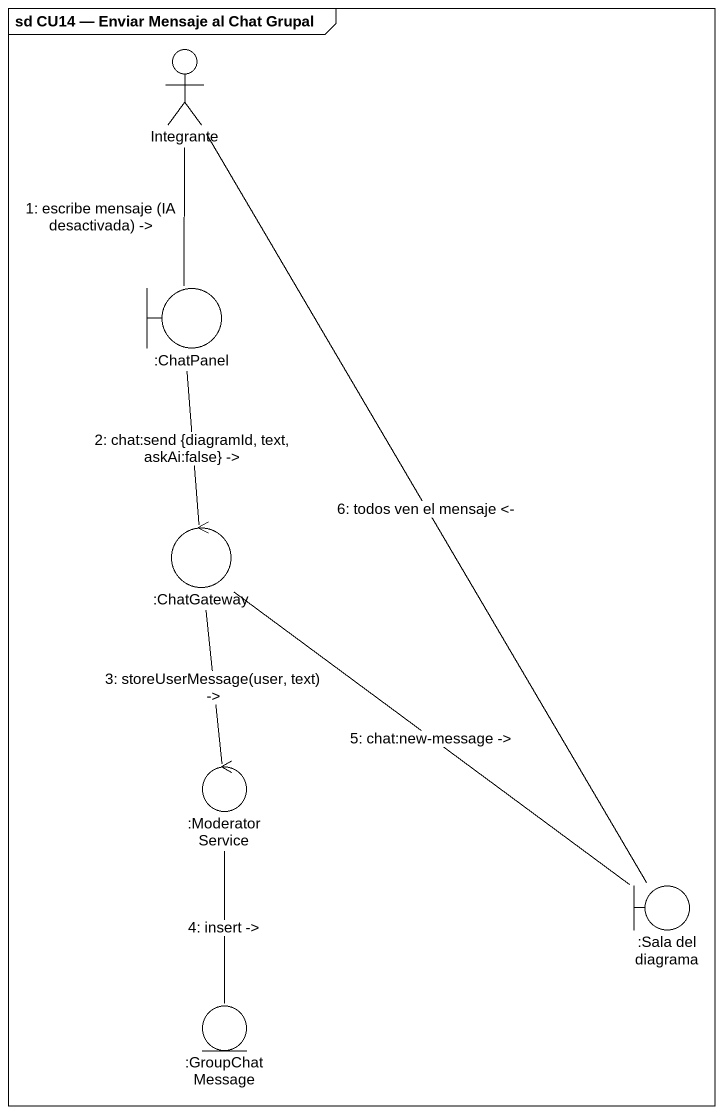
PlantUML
@startuml
mainframe sd CU14 — Enviar Mensaje al Chat Grupal
actor Integrante
boundary ":ChatPanel" as ChatPanel
control ":ChatGateway" as ChatGateway
control ":ModeratorService" as ModeratorService
boundary ":Sala del diagrama" as Sala_del_diagrama
entity ":GroupChatMessage" as GroupChatMessage
Integrante -- ChatPanel : 1: escribe mensaje (IA desactivada) ->
ChatPanel -- ChatGateway : 2: chat:send {diagramId, text, askAi:false} ->
ChatGateway -- ModeratorService : 3: storeUserMessage(user, text) ->
ChatGateway -- Sala_del_diagrama : 5: chat:new-message ->
ModeratorService -- GroupChatMessage : 4: insert ->
Sala_del_diagrama -up- Integrante : 6: todos ven el mensaje <-
@enduml
